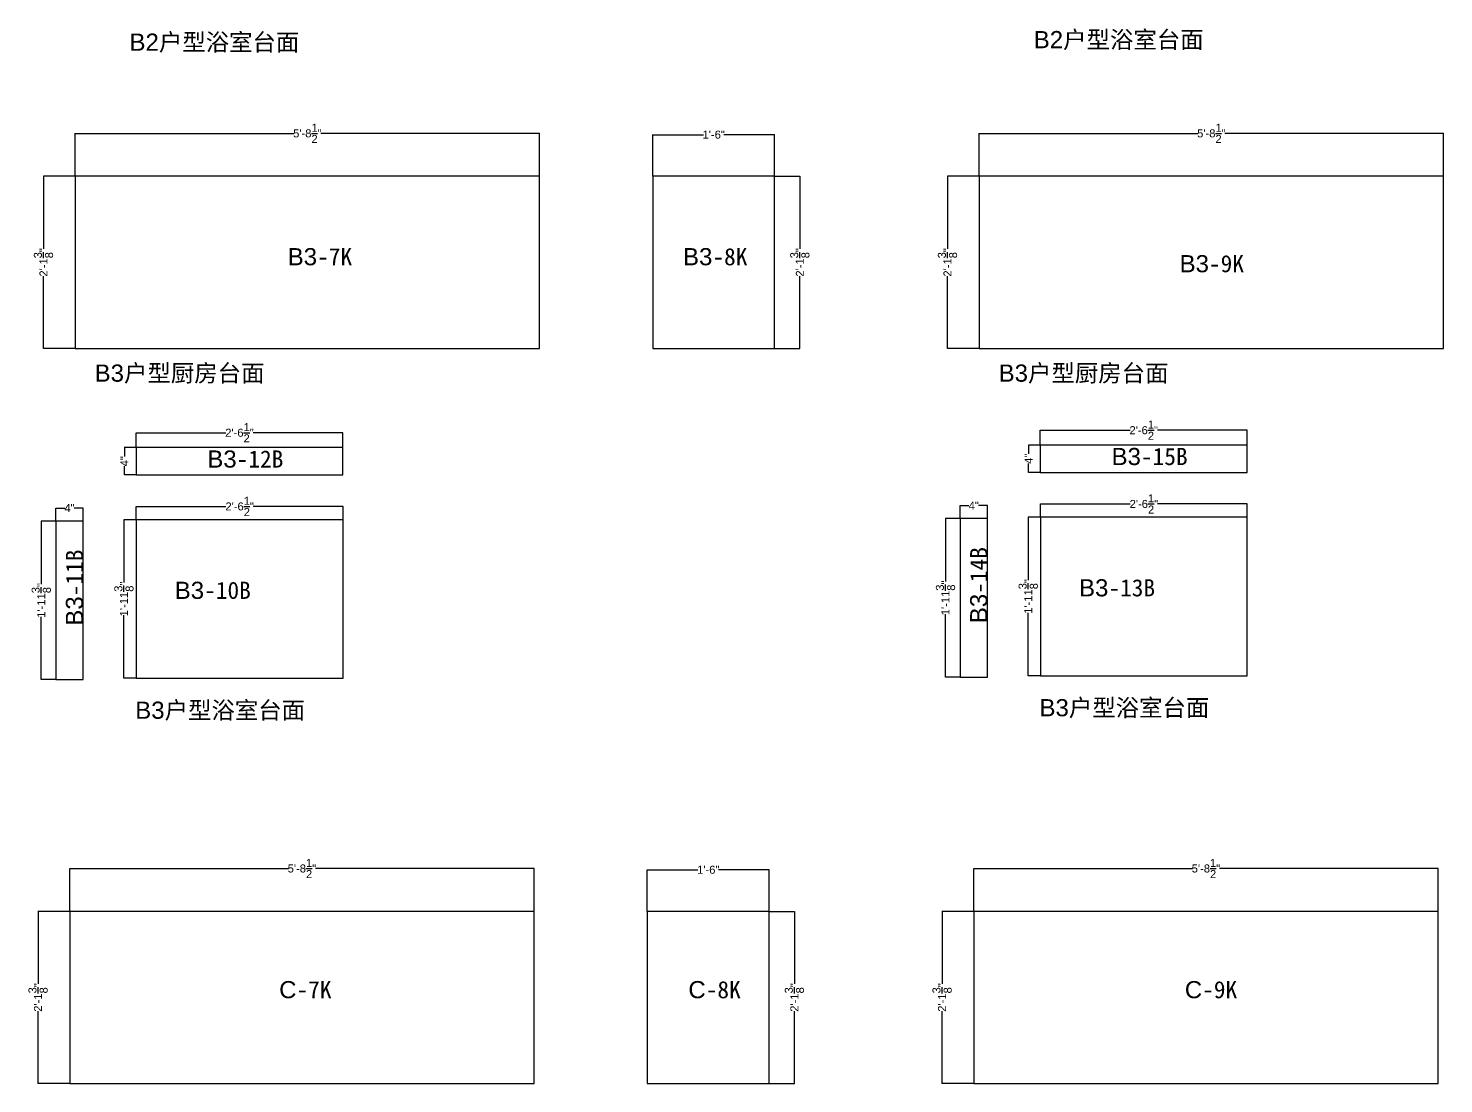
# Model space of a CAD drawing. Header units: inches. Extents: x -997106 to 39633, y -30199 to 1961.
# Drawn here: x 11712 to 17016, y -14272 to -10317 of the extents above; entities that cross this region are included whole.
import ezdxf

# ---------------------------------------------------------------- set-up
doc = ezdxf.new("R2010")
doc.units = ezdxf.units.IN
doc.header["$MEASUREMENT"] = 0
doc.layers.get('Defpoints').update_dxf_attribs({"color": 3})
doc.layers.add('编号', color=10, linetype='Continuous', plot=False)
doc.styles.get("Standard").update_dxf_attribs({"font": 'arial.ttf'})
doc.dimstyles.get("Standard").update_dxf_attribs({"dimtxt": 30, "dimasz": 1, "dimexe": 0.18, "dimexo": 0.0625, "dimgap": 0.09, "dimtad": 0, "dimtoh": 1, "dimdec": 4, "dimlfac": 0.03937, "dimzin": 0, "dimdsep": 46, "dimlunit": 4, "dimtxsty": 'Standard', "dimblk": 'ARCHTICK', "dimcen": 1, "dimadec": 0, "dimazin": 0, "dimtfac": 1, "dimtdec": 4, "dimtix": 1, "dimtofl": 0, "dimtmove": 2, "dimatfit": 3, "dimldrblk": 'ARCHTICK', "dimfxl": 1, "dimtolj": 1, "dimtzin": 0, "dimarcsym": 0})

# ---------------------------------------------------------------- blocks, each defined once
blk = doc.blocks.new('_ArchTick')
at = {"color": 0, "linetype": 'ByBlock', "const_width": 0.15}
blk.add_lwpolyline([(-0.5, -0.5), (0.5, 0.5)], dxfattribs=at)
blk = doc.blocks.new('*D226')
at = {"color": 0, "lineweight": -2, "transparency": 16777216}
for p, q in [((11887.5, -10871.5), (11887.5, -10710.3)), ((11887.5, -10710.5), (12706.6, -10710.5)), ((13627.5, -10710.5), (12808.4, -10710.5)), ((13627.5, -10871.5), (13627.5, -10710.3))]:
    blk.add_line(p, q, dxfattribs=at)
at = {"layer": 'Defpoints', "color": 0, "transparency": 16777216}
for p in [(13627.5, -10710.5), (11887.5, -10871.5), (13627.5, -10871.5)]:
    blk.add_point(p, dxfattribs=at)
at = {"color": 0, "lineweight": -2, "transparency": 16777216, "rotation": 180}
blk.add_blockref('_ArchTick', (11887.5, -10710.5), dxfattribs=at)
at = {"color": 0, "lineweight": -2, "transparency": 16777216}
blk.add_blockref('_ArchTick', (13627.5, -10710.5), dxfattribs=at)
at = {"color": 0, "transparency": 16777216, "insert": (12757.5, -10710.5), "char_height": 30, "attachment_point": 5}
blk.add_mtext('\\A1;5\'-8{\\H1x;\\S1/2;}"', dxfattribs=at)
blk = doc.blocks.new('*D227')
at = {"color": 0, "lineweight": -2, "transparency": 16777216}
for p, q in [((11887.5, -10871.5), (11768.3, -10871.5)), ((11768.5, -10871.5), (11768.5, -11142.9)), ((11768.5, -11516.5), (11768.5, -11245.1)), ((11887.5, -11516.5), (11768.3, -11516.5))]:
    blk.add_line(p, q, dxfattribs=at)
at = {"layer": 'Defpoints', "color": 0, "transparency": 16777216}
for p in [(11887.5, -10871.5), (11768.5, -11516.5), (11887.5, -11516.5)]:
    blk.add_point(p, dxfattribs=at)
at = {"color": 0, "lineweight": -2, "transparency": 16777216}
for p, rotation in [((11768.5, -10871.5), 90), ((11768.5, -11516.5), 270)]:
    blk.add_blockref('_ArchTick', p, dxfattribs=dict(at, rotation=rotation))
at = {"color": 0, "transparency": 16777216, "insert": (11768.5, -11194), "char_height": 30, "attachment_point": 5, "rotation": 90}
blk.add_mtext('\\A1;2\'-1{\\H1x;\\S3/8;}"', dxfattribs=at)
blk = doc.blocks.new('*D228')
at = {"color": 0, "lineweight": -2, "transparency": 16777216}
for p, q in [((14051.6, -10871.5), (14051.6, -10715.3)), ((14051.6, -10715.4), (14241.6, -10715.4)), ((14508.6, -10715.4), (14318.7, -10715.4)), ((14508.6, -10871.5), (14508.6, -10715.3))]:
    blk.add_line(p, q, dxfattribs=at)
at = {"layer": 'Defpoints', "color": 0, "transparency": 16777216}
for p in [(14508.6, -10715.4), (14051.6, -10871.5), (14508.6, -10871.5)]:
    blk.add_point(p, dxfattribs=at)
at = {"color": 0, "lineweight": -2, "transparency": 16777216, "rotation": 180}
blk.add_blockref('_ArchTick', (14051.6, -10715.4), dxfattribs=at)
at = {"color": 0, "lineweight": -2, "transparency": 16777216}
blk.add_blockref('_ArchTick', (14508.6, -10715.4), dxfattribs=at)
at = {"color": 0, "transparency": 16777216, "insert": (14280.1, -10715.4), "char_height": 30, "attachment_point": 5}
blk.add_mtext('\\A1;1\'-6"', dxfattribs=at)
blk = doc.blocks.new('*D229')
at = {"color": 0, "lineweight": -2, "transparency": 16777216}
for p, q in [((14508.7, -10871.5), (14603.1, -10871.5)), ((14602.9, -10871.5), (14602.9, -11142.9)), ((14602.9, -11516.5), (14602.9, -11245.1)), ((14508.7, -11516.5), (14603.1, -11516.5))]:
    blk.add_line(p, q, dxfattribs=at)
at = {"layer": 'Defpoints', "color": 0, "transparency": 16777216}
for p in [(14508.6, -10871.5), (14508.6, -11516.5), (14602.9, -11516.5)]:
    blk.add_point(p, dxfattribs=at)
at = {"color": 0, "lineweight": -2, "transparency": 16777216}
for p, rotation in [((14602.9, -10871.5), 90), ((14602.9, -11516.5), 270)]:
    blk.add_blockref('_ArchTick', p, dxfattribs=dict(at, rotation=rotation))
at = {"color": 0, "transparency": 16777216, "insert": (14602.9, -11194), "char_height": 30, "attachment_point": 5, "rotation": 90}
blk.add_mtext('\\A1;2\'-1{\\H1x;\\S3/8;}"', dxfattribs=at)
blk = doc.blocks.new('*D230')
at = {"color": 0, "lineweight": -2, "transparency": 16777216}
for p, q in [((15275.2, -10871.5), (15275.2, -10710.3)), ((15275.2, -10710.5), (16094.3, -10710.5)), ((17015.2, -10710.5), (16196.1, -10710.5)), ((17015.2, -10871.5), (17015.2, -10710.3))]:
    blk.add_line(p, q, dxfattribs=at)
at = {"layer": 'Defpoints', "color": 0, "transparency": 16777216}
for p in [(17015.2, -10710.5), (15275.2, -10871.5), (17015.2, -10871.5)]:
    blk.add_point(p, dxfattribs=at)
at = {"color": 0, "lineweight": -2, "transparency": 16777216, "rotation": 180}
blk.add_blockref('_ArchTick', (15275.2, -10710.5), dxfattribs=at)
at = {"color": 0, "lineweight": -2, "transparency": 16777216}
blk.add_blockref('_ArchTick', (17015.2, -10710.5), dxfattribs=at)
at = {"color": 0, "transparency": 16777216, "insert": (16145.2, -10710.5), "char_height": 30, "attachment_point": 5}
blk.add_mtext('\\A1;5\'-8{\\H1x;\\S1/2;}"', dxfattribs=at)
blk = doc.blocks.new('*D231')
at = {"color": 0, "lineweight": -2, "transparency": 16777216}
for p, q in [((15275.2, -10871.5), (15156, -10871.5)), ((15156.2, -10871.5), (15156.2, -11142.9)), ((15156.2, -11516.5), (15156.2, -11245.1)), ((15275.2, -11516.5), (15156, -11516.5))]:
    blk.add_line(p, q, dxfattribs=at)
at = {"layer": 'Defpoints', "color": 0, "transparency": 16777216}
for p in [(15275.2, -10871.5), (15156.2, -11516.5), (15275.2, -11516.5)]:
    blk.add_point(p, dxfattribs=at)
at = {"color": 0, "lineweight": -2, "transparency": 16777216}
for p, rotation in [((15156.2, -10871.5), 90), ((15156.2, -11516.5), 270)]:
    blk.add_blockref('_ArchTick', p, dxfattribs=dict(at, rotation=rotation))
at = {"color": 0, "transparency": 16777216, "insert": (15156.2, -11194), "char_height": 30, "attachment_point": 5, "rotation": 90}
blk.add_mtext('\\A1;2\'-1{\\H1x;\\S3/8;}"', dxfattribs=at)
blk = doc.blocks.new('*D270')
at = {"color": 0, "lineweight": -2, "transparency": 16777216}
for p, q in [((11867.1, -13626.6), (11867.1, -13465.4)), ((11867.1, -13465.6), (12686.2, -13465.6)), ((13607.1, -13465.6), (12788, -13465.6)), ((13607.1, -13626.6), (13607.1, -13465.4))]:
    blk.add_line(p, q, dxfattribs=at)
at = {"layer": 'Defpoints', "color": 0, "transparency": 16777216}
for p in [(13607.1, -13465.6), (11867.1, -13626.6), (13607.1, -13626.6)]:
    blk.add_point(p, dxfattribs=at)
at = {"color": 0, "lineweight": -2, "transparency": 16777216, "rotation": 180}
blk.add_blockref('_ArchTick', (11867.1, -13465.6), dxfattribs=at)
at = {"color": 0, "lineweight": -2, "transparency": 16777216}
blk.add_blockref('_ArchTick', (13607.1, -13465.6), dxfattribs=at)
at = {"color": 0, "transparency": 16777216, "insert": (12737.1, -13465.6), "char_height": 30, "attachment_point": 5}
blk.add_mtext('\\A1;5\'-8{\\H1x;\\S1/2;}"', dxfattribs=at)
blk = doc.blocks.new('*D271')
at = {"color": 0, "lineweight": -2, "transparency": 16777216}
for p, q in [((11867.1, -13626.6), (11748, -13626.6)), ((11748.1, -13626.6), (11748.1, -13898)), ((11748.1, -14271.6), (11748.1, -14000.2)), ((11867.1, -14271.6), (11748, -14271.6))]:
    blk.add_line(p, q, dxfattribs=at)
at = {"layer": 'Defpoints', "color": 0, "transparency": 16777216}
for p in [(11867.1, -13626.6), (11748.1, -14271.6), (11867.1, -14271.6)]:
    blk.add_point(p, dxfattribs=at)
at = {"color": 0, "lineweight": -2, "transparency": 16777216}
for p, rotation in [((11748.1, -13626.6), 90), ((11748.1, -14271.6), 270)]:
    blk.add_blockref('_ArchTick', p, dxfattribs=dict(at, rotation=rotation))
at = {"color": 0, "transparency": 16777216, "insert": (11748.1, -13949.1), "char_height": 30, "attachment_point": 5, "rotation": 90}
blk.add_mtext('\\A1;2\'-1{\\H1x;\\S3/8;}"', dxfattribs=at)
blk = doc.blocks.new('*D272')
at = {"color": 0, "lineweight": -2, "transparency": 16777216}
for p, q in [((14031.3, -13626.6), (14031.3, -13470.4)), ((14031.3, -13470.5), (14221.2, -13470.5)), ((14488.3, -13470.5), (14298.3, -13470.5)), ((14488.3, -13626.6), (14488.3, -13470.4))]:
    blk.add_line(p, q, dxfattribs=at)
at = {"layer": 'Defpoints', "color": 0, "transparency": 16777216}
for p in [(14488.3, -13470.5), (14031.3, -13626.6), (14488.3, -13626.6)]:
    blk.add_point(p, dxfattribs=at)
at = {"color": 0, "lineweight": -2, "transparency": 16777216, "rotation": 180}
blk.add_blockref('_ArchTick', (14031.3, -13470.5), dxfattribs=at)
at = {"color": 0, "lineweight": -2, "transparency": 16777216}
blk.add_blockref('_ArchTick', (14488.3, -13470.5), dxfattribs=at)
at = {"color": 0, "transparency": 16777216, "insert": (14259.8, -13470.5), "char_height": 30, "attachment_point": 5}
blk.add_mtext('\\A1;1\'-6"', dxfattribs=at)
blk = doc.blocks.new('*D273')
at = {"color": 0, "lineweight": -2, "transparency": 16777216}
for p, q in [((14488.3, -13626.6), (14582.7, -13626.6)), ((14582.5, -13626.6), (14582.5, -13898)), ((14582.5, -14271.6), (14582.5, -14000.2)), ((14488.3, -14271.6), (14582.7, -14271.6))]:
    blk.add_line(p, q, dxfattribs=at)
at = {"layer": 'Defpoints', "color": 0, "transparency": 16777216}
for p in [(14488.3, -13626.6), (14488.3, -14271.6), (14582.5, -14271.6)]:
    blk.add_point(p, dxfattribs=at)
at = {"color": 0, "lineweight": -2, "transparency": 16777216}
for p, rotation in [((14582.5, -13626.6), 90), ((14582.5, -14271.6), 270)]:
    blk.add_blockref('_ArchTick', p, dxfattribs=dict(at, rotation=rotation))
at = {"color": 0, "transparency": 16777216, "insert": (14582.5, -13949.1), "char_height": 30, "attachment_point": 5, "rotation": 90}
blk.add_mtext('\\A1;2\'-1{\\H1x;\\S3/8;}"', dxfattribs=at)
blk = doc.blocks.new('*D274')
at = {"color": 0, "lineweight": -2, "transparency": 16777216}
for p, q in [((15254.9, -13626.6), (15254.9, -13465.4)), ((15254.9, -13465.6), (16074, -13465.6)), ((16994.9, -13465.6), (16175.8, -13465.6)), ((16994.9, -13626.6), (16994.9, -13465.4))]:
    blk.add_line(p, q, dxfattribs=at)
at = {"layer": 'Defpoints', "color": 0, "transparency": 16777216}
for p in [(16994.9, -13465.6), (15254.9, -13626.6), (16994.9, -13626.6)]:
    blk.add_point(p, dxfattribs=at)
at = {"color": 0, "lineweight": -2, "transparency": 16777216, "rotation": 180}
blk.add_blockref('_ArchTick', (15254.9, -13465.6), dxfattribs=at)
at = {"color": 0, "lineweight": -2, "transparency": 16777216}
blk.add_blockref('_ArchTick', (16994.9, -13465.6), dxfattribs=at)
at = {"color": 0, "transparency": 16777216, "insert": (16124.9, -13465.6), "char_height": 30, "attachment_point": 5}
blk.add_mtext('\\A1;5\'-8{\\H1x;\\S1/2;}"', dxfattribs=at)
blk = doc.blocks.new('*D275')
at = {"color": 0, "lineweight": -2, "transparency": 16777216}
for p, q in [((15254.8, -13626.6), (15135.7, -13626.6)), ((15135.9, -13626.6), (15135.9, -13898)), ((15135.9, -14271.6), (15135.9, -14000.2)), ((15254.8, -14271.6), (15135.7, -14271.6))]:
    blk.add_line(p, q, dxfattribs=at)
at = {"layer": 'Defpoints', "color": 0, "transparency": 16777216}
for p in [(15254.9, -13626.6), (15135.9, -14271.6), (15254.9, -14271.6)]:
    blk.add_point(p, dxfattribs=at)
at = {"color": 0, "lineweight": -2, "transparency": 16777216}
for p, rotation in [((15135.9, -13626.6), 90), ((15135.9, -14271.6), 270)]:
    blk.add_blockref('_ArchTick', p, dxfattribs=dict(at, rotation=rotation))
at = {"color": 0, "transparency": 16777216, "insert": (15135.9, -13949.1), "char_height": 30, "attachment_point": 5, "rotation": 90}
blk.add_mtext('\\A1;2\'-1{\\H1x;\\S3/8;}"', dxfattribs=at)
blk = doc.blocks.new('*D970')
at = {"color": 0, "lineweight": -2, "transparency": 16777216}
for p, q in [((11815, -12163.9), (11759.9, -12163.9)), ((11760.1, -12163.9), (11760.1, -12399.8)), ((11760.1, -12757.9), (11760.1, -12522)), ((11815, -12757.9), (11759.9, -12757.9))]:
    blk.add_line(p, q, dxfattribs=at)
at = {"layer": 'Defpoints', "color": 0, "transparency": 16777216}
for p in [(11815, -12163.9), (11760.1, -12757.9), (11815, -12757.9)]:
    blk.add_point(p, dxfattribs=at)
at = {"color": 0, "lineweight": -2, "transparency": 16777216}
for p, rotation in [((11760.1, -12163.9), 90), ((11760.1, -12757.9), 270)]:
    blk.add_blockref('_ArchTick', p, dxfattribs=dict(at, rotation=rotation))
at = {"color": 0, "transparency": 16777216, "insert": (11760.1, -12460.9), "char_height": 30, "attachment_point": 5, "rotation": 90}
blk.add_mtext('\\A1;1\'-11{\\H1x;\\S3/8;}"', dxfattribs=at)
blk = doc.blocks.new('*D971')
at = {"color": 0, "lineweight": -2, "transparency": 16777216}
for p, q in [((11815, -12163.9), (11815, -12114.6)), ((11815, -12114.8), (11848.1, -12114.8)), ((11917, -12114.8), (11884, -12114.8)), ((11917, -12163.9), (11917, -12114.6))]:
    blk.add_line(p, q, dxfattribs=at)
at = {"layer": 'Defpoints', "color": 0, "transparency": 16777216}
for p in [(11917, -12114.8), (11815, -12163.9), (11917, -12163.9)]:
    blk.add_point(p, dxfattribs=at)
at = {"color": 0, "lineweight": -2, "transparency": 16777216, "rotation": 180}
blk.add_blockref('_ArchTick', (11815, -12114.8), dxfattribs=at)
at = {"color": 0, "lineweight": -2, "transparency": 16777216}
blk.add_blockref('_ArchTick', (11917, -12114.8), dxfattribs=at)
at = {"color": 0, "transparency": 16777216, "insert": (11866, -12114.8), "char_height": 30, "attachment_point": 5}
blk.add_mtext('\\A1;4"', dxfattribs=at)
blk = doc.blocks.new('*D957')
at = {"color": 0, "lineweight": -2, "transparency": 16777216}
for p, q in [((12115.4, -11888.4), (12071.4, -11888.4)), ((12071.6, -11888.4), (12071.6, -11921.4)), ((12071.6, -11990.4), (12071.6, -11957.3)), ((12115.4, -11990.4), (12071.4, -11990.4))]:
    blk.add_line(p, q, dxfattribs=at)
at = {"layer": 'Defpoints', "color": 0, "transparency": 16777216}
for p in [(12115.5, -11888.4), (12071.6, -11990.4), (12115.5, -11990.4)]:
    blk.add_point(p, dxfattribs=at)
at = {"color": 0, "lineweight": -2, "transparency": 16777216}
for p, rotation in [((12071.6, -11888.4), 90), ((12071.6, -11990.4), 270)]:
    blk.add_blockref('_ArchTick', p, dxfattribs=dict(at, rotation=rotation))
at = {"color": 0, "transparency": 16777216, "insert": (12071.6, -11939.4), "char_height": 30, "attachment_point": 5, "rotation": 90}
blk.add_mtext('\\A1;4"', dxfattribs=at)
blk = doc.blocks.new('*D972')
at = {"color": 0, "lineweight": -2, "transparency": 16777216}
for p, q in [((12115.5, -11886.7), (12115.5, -11832.3)), ((12115.5, -11832.5), (12451.8, -11832.5)), ((12890.5, -11832.5), (12554.1, -11832.5)), ((12890.5, -11888.3), (12890.5, -11832.3))]:
    blk.add_line(p, q, dxfattribs=at)
at = {"layer": 'Defpoints', "color": 0, "transparency": 16777216}
for p in [(12890.5, -11832.5), (12115.5, -11886.7), (12890.5, -11888.4)]:
    blk.add_point(p, dxfattribs=at)
at = {"color": 0, "lineweight": -2, "transparency": 16777216, "rotation": 180}
blk.add_blockref('_ArchTick', (12115.5, -11832.5), dxfattribs=at)
at = {"color": 0, "lineweight": -2, "transparency": 16777216}
blk.add_blockref('_ArchTick', (12890.5, -11832.5), dxfattribs=at)
at = {"color": 0, "transparency": 16777216, "insert": (12503, -11832.5), "char_height": 30, "attachment_point": 5}
blk.add_mtext('\\A1;2\'-6{\\H1x;\\S1/2;}"', dxfattribs=at)
blk = doc.blocks.new('*D973')
at = {"color": 0, "lineweight": -2, "transparency": 16777216}
for p, q in [((12116.2, -12158.4), (12116.2, -12108.5)), ((12116.2, -12108.7), (12452.5, -12108.7)), ((12891.2, -12108.7), (12554.9, -12108.7)), ((12891.2, -12158.4), (12891.2, -12108.5))]:
    blk.add_line(p, q, dxfattribs=at)
at = {"layer": 'Defpoints', "color": 0, "transparency": 16777216}
for p in [(12891.2, -12108.7), (12116.2, -12158.5), (12891.2, -12158.5)]:
    blk.add_point(p, dxfattribs=at)
at = {"color": 0, "lineweight": -2, "transparency": 16777216, "rotation": 180}
blk.add_blockref('_ArchTick', (12116.2, -12108.7), dxfattribs=at)
at = {"color": 0, "lineweight": -2, "transparency": 16777216}
blk.add_blockref('_ArchTick', (12891.2, -12108.7), dxfattribs=at)
at = {"color": 0, "transparency": 16777216, "insert": (12503.7, -12108.7), "char_height": 30, "attachment_point": 5}
blk.add_mtext('\\A1;2\'-6{\\H1x;\\S1/2;}"', dxfattribs=at)
blk = doc.blocks.new('*D974')
at = {"color": 0, "lineweight": -2, "transparency": 16777216}
for p, q in [((12116.1, -12158.5), (12069.8, -12158.5)), ((12070, -12158.5), (12070, -12394.4)), ((12070, -12752.5), (12070, -12516.6)), ((12116.1, -12752.5), (12069.8, -12752.5))]:
    blk.add_line(p, q, dxfattribs=at)
at = {"layer": 'Defpoints', "color": 0, "transparency": 16777216}
for p in [(12116.2, -12158.5), (12070, -12752.5), (12116.2, -12752.5)]:
    blk.add_point(p, dxfattribs=at)
at = {"color": 0, "lineweight": -2, "transparency": 16777216}
for p, rotation in [((12070, -12158.5), 90), ((12070, -12752.5), 270)]:
    blk.add_blockref('_ArchTick', p, dxfattribs=dict(at, rotation=rotation))
at = {"color": 0, "transparency": 16777216, "insert": (12070, -12455.5), "char_height": 30, "attachment_point": 5, "rotation": 90}
blk.add_mtext('\\A1;1\'-11{\\H1x;\\S3/8;}"', dxfattribs=at)
blk = doc.blocks.new('*D975')
at = {"color": 0, "lineweight": -2, "transparency": 16777216}
for p, q in [((15203.7, -12154.5), (15148.6, -12154.5)), ((15148.8, -12154.5), (15148.8, -12390.4)), ((15148.8, -12748.5), (15148.8, -12512.6)), ((15203.7, -12748.5), (15148.6, -12748.5))]:
    blk.add_line(p, q, dxfattribs=at)
at = {"layer": 'Defpoints', "color": 0, "transparency": 16777216}
for p in [(15203.8, -12154.5), (15148.8, -12748.5), (15203.8, -12748.5)]:
    blk.add_point(p, dxfattribs=at)
at = {"color": 0, "lineweight": -2, "transparency": 16777216}
for p, rotation in [((15148.8, -12154.5), 90), ((15148.8, -12748.5), 270)]:
    blk.add_blockref('_ArchTick', p, dxfattribs=dict(at, rotation=rotation))
at = {"color": 0, "transparency": 16777216, "insert": (15148.8, -12451.5), "char_height": 30, "attachment_point": 5, "rotation": 90}
blk.add_mtext('\\A1;1\'-11{\\H1x;\\S3/8;}"', dxfattribs=at)
blk = doc.blocks.new('*D976')
at = {"color": 0, "lineweight": -2, "transparency": 16777216}
for p, q in [((15203.8, -12154.4), (15203.8, -12105.2)), ((15203.8, -12105.4), (15236.8, -12105.4)), ((15305.8, -12105.4), (15272.7, -12105.4)), ((15305.8, -12154.4), (15305.8, -12105.2))]:
    blk.add_line(p, q, dxfattribs=at)
at = {"layer": 'Defpoints', "color": 0, "transparency": 16777216}
for p in [(15305.8, -12105.4), (15203.8, -12154.5), (15305.8, -12154.5)]:
    blk.add_point(p, dxfattribs=at)
at = {"color": 0, "lineweight": -2, "transparency": 16777216, "rotation": 180}
blk.add_blockref('_ArchTick', (15203.8, -12105.4), dxfattribs=at)
at = {"color": 0, "lineweight": -2, "transparency": 16777216}
blk.add_blockref('_ArchTick', (15305.8, -12105.4), dxfattribs=at)
at = {"color": 0, "transparency": 16777216, "insert": (15254.8, -12105.4), "char_height": 30, "attachment_point": 5}
blk.add_mtext('\\A1;4"', dxfattribs=at)
blk = doc.blocks.new('*D958')
at = {"color": 0, "lineweight": -2, "transparency": 16777216}
for p, q in [((15504.1, -11879), (15460.1, -11879)), ((15460.3, -11879), (15460.3, -11912)), ((15504.1, -11981), (15460.1, -11981)), ((15460.3, -11981), (15460.3, -11947.9))]:
    blk.add_line(p, q, dxfattribs=at)
at = {"layer": 'Defpoints', "color": 0, "transparency": 16777216}
for p in [(15504.2, -11879), (15460.3, -11981), (15504.2, -11981)]:
    blk.add_point(p, dxfattribs=at)
at = {"color": 0, "lineweight": -2, "transparency": 16777216}
for p, rotation in [((15460.3, -11879), 90), ((15460.3, -11981), 270)]:
    blk.add_blockref('_ArchTick', p, dxfattribs=dict(at, rotation=rotation))
at = {"color": 0, "transparency": 16777216, "insert": (15460.3, -11930), "char_height": 30, "attachment_point": 5, "rotation": 90}
blk.add_mtext('\\A1;4"', dxfattribs=at)
blk = doc.blocks.new('*D977')
at = {"color": 0, "lineweight": -2, "transparency": 16777216}
for p, q in [((15504.2, -11877.2), (15504.2, -11822.9)), ((15504.2, -11823), (15840.5, -11823)), ((16279.2, -11823), (15942.8, -11823)), ((16279.2, -11878.9), (16279.2, -11822.9))]:
    blk.add_line(p, q, dxfattribs=at)
at = {"layer": 'Defpoints', "color": 0, "transparency": 16777216}
for p in [(16279.2, -11823), (15504.2, -11877.3), (16279.2, -11879)]:
    blk.add_point(p, dxfattribs=at)
at = {"color": 0, "lineweight": -2, "transparency": 16777216, "rotation": 180}
blk.add_blockref('_ArchTick', (15504.2, -11823), dxfattribs=at)
at = {"color": 0, "lineweight": -2, "transparency": 16777216}
blk.add_blockref('_ArchTick', (16279.2, -11823), dxfattribs=at)
at = {"color": 0, "transparency": 16777216, "insert": (15891.7, -11823), "char_height": 30, "attachment_point": 5}
blk.add_mtext('\\A1;2\'-6{\\H1x;\\S1/2;}"', dxfattribs=at)
blk = doc.blocks.new('*D978')
at = {"color": 0, "lineweight": -2, "transparency": 16777216}
for p, q in [((15504.9, -12149), (15504.9, -12099.1)), ((15504.9, -12099.3), (15841.3, -12099.3)), ((16279.9, -12099.3), (15943.6, -12099.3)), ((16279.9, -12149), (16279.9, -12099.1))]:
    blk.add_line(p, q, dxfattribs=at)
at = {"layer": 'Defpoints', "color": 0, "transparency": 16777216}
for p in [(16279.9, -12099.3), (15504.9, -12149.1), (16279.9, -12149.1)]:
    blk.add_point(p, dxfattribs=at)
at = {"color": 0, "lineweight": -2, "transparency": 16777216, "rotation": 180}
blk.add_blockref('_ArchTick', (15504.9, -12099.3), dxfattribs=at)
at = {"color": 0, "lineweight": -2, "transparency": 16777216}
blk.add_blockref('_ArchTick', (16279.9, -12099.3), dxfattribs=at)
at = {"color": 0, "transparency": 16777216, "insert": (15892.4, -12099.3), "char_height": 30, "attachment_point": 5}
blk.add_mtext('\\A1;2\'-6{\\H1x;\\S1/2;}"', dxfattribs=at)
blk = doc.blocks.new('*D979')
at = {"color": 0, "lineweight": -2, "transparency": 16777216}
for p, q in [((15504.9, -12149.1), (15458.5, -12149.1)), ((15458.7, -12149.1), (15458.7, -12385)), ((15458.7, -12743.1), (15458.7, -12507.2)), ((15504.9, -12743.1), (15458.5, -12743.1))]:
    blk.add_line(p, q, dxfattribs=at)
at = {"layer": 'Defpoints', "color": 0, "transparency": 16777216}
for p in [(15504.9, -12149.1), (15458.7, -12743.1), (15504.9, -12743.1)]:
    blk.add_point(p, dxfattribs=at)
at = {"color": 0, "lineweight": -2, "transparency": 16777216}
for p, rotation in [((15458.7, -12149.1), 90), ((15458.7, -12743.1), 270)]:
    blk.add_blockref('_ArchTick', p, dxfattribs=dict(at, rotation=rotation))
at = {"color": 0, "transparency": 16777216, "insert": (15458.7, -12446.1), "char_height": 30, "attachment_point": 5, "rotation": 90}
blk.add_mtext('\\A1;1\'-11{\\H1x;\\S3/8;}"', dxfattribs=at)

msp = doc.modelspace()

# ---------------------------------------------------------------- linework, layer by layer
for points in [[(11887.5131, -11516.53466), (13627.5131, -11516.53466), (13627.5131, -10871.53466), (11887.5131, -10871.53466)], [(14051.62725, -11516.53466), (14508.62725, -11516.53466), (14508.62725, -10871.53466), (14051.62725, -10871.53466)], [(15275.22857, -11516.53466), (17015.22857, -11516.53466), (17015.22857, -10871.53466), (15275.22857, -10871.53466)], [(15504.18284, -11980.95821), (16279.18284, -11980.95821), (16279.18284, -11878.95821), (15504.18284, -11878.95821)], [(12115.47316, -11990.37254), (12890.47316, -11990.37254), (12890.47316, -11888.37254), (12115.47316, -11888.37254)], [(11815.04879, -12757.9164), (11917.04879, -12757.9164), (11917.04879, -12163.9164), (11815.04879, -12163.9164)], [(12116.20644, -12752.50491), (12891.20644, -12752.50491), (12891.20644, -12158.50491), (12116.20644, -12158.50491)], [(15203.75847, -12748.50207), (15305.75847, -12748.50207), (15305.75847, -12154.50207), (15203.75847, -12154.50207)], [(15504.91612, -12743.09058), (16279.91612, -12743.09058), (16279.91612, -12149.09058), (15504.91612, -12149.09058)], [(11867.1457, -14271.63428), (13607.1457, -14271.63428), (13607.1457, -13626.63428), (11867.1457, -13626.63428)], [(14031.25985, -14271.63428), (14488.25985, -14271.63428), (14488.25985, -13626.63428), (14031.25985, -13626.63428)], [(15254.86117, -14271.63428), (16994.86117, -14271.63428), (16994.86117, -13626.63428), (15254.86117, -13626.63428)]]:
    msp.add_lwpolyline(points, close=True)

# ---------------------------------------------------------------- texts
at = {"char_height": 64.3508622, "attachment_point": 1}
for s, insert in [('B2{\\fSimSun|b0|i0|c134|p2;户型浴室台面}', (12090.93805, -10336.42371)), ('B2{\\fSimSun|b0|i0|c134|p2;户型浴室台面}', (15479.64773, -10327.00938)), ('B3{\\fSimSun|b0|i0|c134|p2;户型厨房台面}', (11960.28051, -11576.8034)), ('B3{\\fSimSun|b0|i0|c134|p2;户型厨房台面}', (15347.99598, -11576.8034)), ('B3{\\fSimSun|b0|i0|c134|p2;户型浴室台面}', (12112.40121, -12840.22177)), ('B3{\\fSimSun|b0|i0|c134|p2;户型浴室台面}', (15501.11089, -12830.80744))]:
    msp.add_mtext(s, dxfattribs=dict(at, insert=insert))
at = {"layer": '编号', "char_height": 64.3508622, "attachment_point": 1}
for s, insert in [('B3{\\fSimSun|b0|i0|c134|p2;-7K}', (12683.80039, -11140.51747)), ('B3{\\fSimSun|b0|i0|c134|p2;-8K}', (14165.22945, -11140.51747)), ('B3{\\fSimSun|b0|i0|c134|p2;-9K}', (16026.17473, -11166.72972)), ('B3{\\fSimSun|b0|i0|c134|p2;-12B}', (12382.48271, -11898.81942)), ('B3{\\fSimSun|b0|i0|c134|p2;-15B}', (15771.19239, -11889.40509)), ('B3{\\fSimSun|b0|i0|c134|p2;-10B}', (12260.55065, -12390.89068)), ('B3{\\fSimSun|b0|i0|c134|p2;-13B}', (15649.26033, -12381.47635)), ('C{\\fSimSun|b0|i0|c134|p2;-7K}', (12651.81903, -13887.57861)), ('C{\\fSimSun|b0|i0|c134|p2;-8K}', (14185.23648, -13887.57861)), ('C{\\fSimSun|b0|i0|c134|p2;-9K}', (16045.74571, -13887.57861))]:
    msp.add_mtext(s, dxfattribs=dict(at, insert=insert))
at = {"layer": '编号', "char_height": 64.3508622, "attachment_point": 1, "rotation": 90}
for s, insert in [('B3{\\fSimSun|b0|i0|c134|p2;-11B}', (11852.43455, -12555.58572)), ('B3{\\fSimSun|b0|i0|c134|p2;-14B}', (15241.14423, -12546.1714))]:
    msp.add_mtext(s, dxfattribs=dict(at, insert=insert))

# ---------------------------------------------------------------- dimensions: what is measured, and where the dimension line sits
for base, p1, p2, picture, middle in [((13627.5131, -10710.4719), (11887.5131, -10871.53466), (13627.5131, -10871.53466), '*D226', (12757.5131, -10710.4719)), ((14508.62725, -10715.43524), (14051.62725, -10871.53466), (14508.62725, -10871.53466), '*D228', (14280.12725, -10715.43524)), ((17015.22857, -10710.4719), (15275.22857, -10871.53466), (17015.22857, -10871.53466), '*D230', (16145.22857, -10710.4719)), ((12890.4731583747, -11832.4559349446), (12115.4731583747, -11886.7153415935), (12890.4731583747, -11888.3725413276), '*D972', (12502.9731583747, -11832.4559349446)), ((16279.1828379282, -11823.0416062028), (15504.1828379282, -11877.3010128517), (16279.1828379282, -11878.9582125858), '*D977', (15891.6828379282, -11823.0416062028)), ((12891.2064446899, -12108.6857517729), (12116.2064446899, -12158.504913474), (12891.2064446899, -12158.504913474), '*D973', (12503.7064446899, -12108.6857517729)), ((15305.75847, -12105.40121), (15203.75847, -12154.50207), (15305.75847, -12154.50207), '*D976', (15254.75847, -12105.40121)), ((16279.9161242434, -12099.2714230312), (15504.9161242434, -12149.0905847322), (16279.9161242434, -12149.0905847322), '*D978', (15892.4161242434, -12099.2714230312)), ((11917.04879, -12114.81554), (11815.04879, -12163.9164), (11917.04879, -12163.9164), '*D971', (11866.04879, -12114.81554)), ((13607.1457, -13465.57152), (11867.1457, -13626.63428), (13607.1457, -13626.63428), '*D270', (12737.1457, -13465.57152)), ((14488.25985, -13470.53486), (14031.25985, -13626.63428), (14488.25985, -13626.63428), '*D272', (14259.75985, -13470.53486)), ((16994.86117, -13465.57152), (15254.86117, -13626.63428), (16994.86117, -13626.63428), '*D274', (16124.86117, -13465.57152))]:
    dim = msp.add_linear_dim(base=base, p1=p1, p2=p2, dimstyle='Standard')
    dim.commit()
    dim.dimension.update_dxf_attribs({"geometry": picture, "text_midpoint": middle})
for base, p1, p2, picture, middle in [((11768.5045072818, -11516.5346614871), (11887.5131016705, -10871.5346614871), (11887.5131016705, -11516.5346614871), '*D227', (11768.5045072818, -11194.0346614871)), ((14602.8772317825, -11516.5346614871), (14508.6272521578, -10871.5346614871), (14508.6272521578, -11516.5346614871), '*D229', (14602.8772317825, -11194.0346614871)), ((15156.2199790474, -11516.5346614871), (15275.2285734362, -10871.5346614871), (15275.2285734362, -11516.5346614871), '*D231', (15156.2199790474, -11194.0346614871)), ((15460.29484, -11980.95821), (15504.18284, -11878.95821), (15504.18284, -11980.95821), '*D958', (15460.29484, -11929.95821)), ((12071.58516, -11990.37254), (12115.47316, -11888.37254), (12115.47316, -11990.37254), '*D957', (12071.58516, -11939.37254)), ((11760.10309, -12757.9164), (11815.04879, -12163.9164), (11815.04879, -12757.9164), '*D970', (11760.10309, -12460.9164)), ((12070.01083, -12752.50491), (12116.20644, -12158.50491), (12116.20644, -12752.50491), '*D974', (12070.01083, -12455.50491)), ((15148.81277, -12748.50207), (15203.75847, -12154.50207), (15203.75847, -12748.50207), '*D975', (15148.81277, -12451.50207)), ((15458.72051, -12743.09058), (15504.91612, -12149.09058), (15504.91612, -12743.09058), '*D979', (15458.72051, -12446.09058)), ((11748.1371013596, -14271.6342817305), (11867.1456957483, -13626.6342817305), (11867.1456957483, -14271.6342817305), '*D271', (11748.1371013595, -13949.1342817305)), ((14582.5098258603, -14271.6342817305), (14488.2598462356, -13626.6342817305), (14488.2598462356, -14271.6342817305), '*D273', (14582.5098258603, -13949.1342817305)), ((15135.8525731252, -14271.6342817305), (15254.861167514, -13626.6342817305), (15254.861167514, -14271.6342817305), '*D275', (15135.8525731252, -13949.1342817305))]:
    dim = msp.add_linear_dim(base=base, p1=p1, p2=p2, angle=90, dimstyle='Standard')
    dim.commit()
    dim.dimension.update_dxf_attribs({"geometry": picture, "text_midpoint": middle})

doc.saveas('drawing.dxf')
